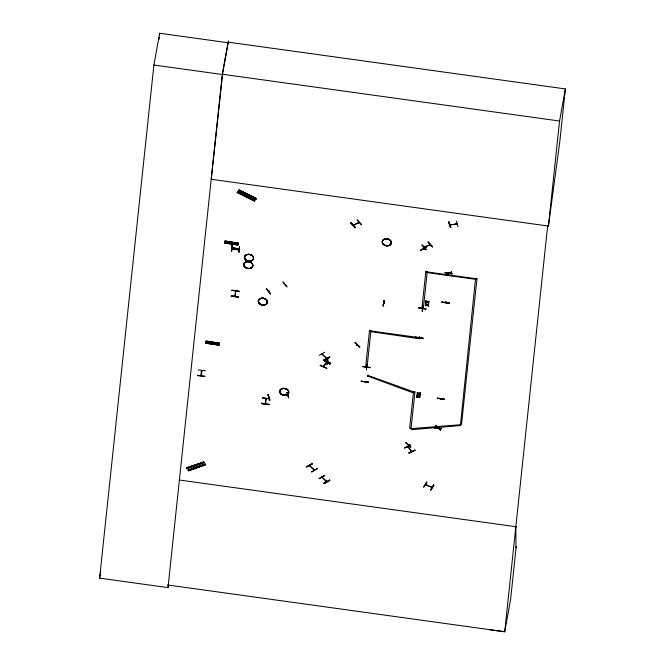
<?xml version="1.0" encoding="UTF-8"?>
<svg xmlns="http://www.w3.org/2000/svg" width="665" height="665" viewBox="0 0 665 665"><rect width="100%" height="100%" fill="white"/><g stroke="black" fill="none" stroke-linecap="round" stroke-linejoin="round"><path stroke-width="1" d="M268.868 397.412L268.951 397.628M269.259 397.595L269.317 397.038M287.679 395.093L287.347 394.802M205.46 370.787L198.195 369.89M231.919 290.314L239.167 291.303M418.775 307.862L426.016 308.884M445.093 272.675L452.341 273.697M437.387 398.235L444.627 399.258M231.969 247.995L239.209 249.034M354.054 224.587C351.428 226.674 360.214 220.838 358.668 222.825M353.373 225.327L354.004 225.094L353.797 224.396M424.212 247.297C425.758 245.194 431.51 245.693 429.548 244.279L429.532 245.019L429.765 244.521M168.544 584.643L168.004 587.619L99.625 578.134L153.898 65.012L159.667 33.25L228.045 42.735M159.01 39.443L159.226 37.381M159.45 35.312L159.667 33.25M168.004 587.619L222.318 74.231L559.548 121.022L565.375 88.927L228.153 42.144L222.268 74.497L153.898 65.012M204.911 376.099L197.588 375.634L197.663 375.093M201.969 370.92C200.93 368.468 200.83 378.51 201.237 374.91M204.845 376.614L197.613 375.401M238.627 296.615L238.544 297.18L231.295 296.174L231.378 295.609M231.91 290.406L239.159 291.411L231.96 290.123M235.21 295.908L234.828 296.357L235.726 291.046M235.651 290.979L235.136 296.366L235.202 295.451M366.573 367.205L365.609 367.304L369.549 330.372M366.349 367.363L365.567 367.055L367.03 367.421L370.962 330.563M423.414 307.995L421.934 308.203L425.858 271.345M414.96 391.619L411.037 428.468L409.623 428.277L413.555 391.419M370.846 331.627L419.091 338.726L419.291 336.798M423.339 308.394L427.271 271.544M425.376 305.709L426.988 305.06L428.46 306L426.963 305.193L425.376 305.709L426.697 304.853L425.409 305.376M426.672 304.977L425.525 304.262C425.883 302.966 428.484 306.365 425.567 303.913M425.675 302.866L427.287 302.226L428.767 303.165L427.263 302.359L425.675 302.866L426.996 302.01L425.708 302.533M426.972 302.143L425.891 300.937L427.346 301.868L428.958 301.345L427.612 302.209L428.9 301.81M425.525 304.262L425.592 303.78M425.833 301.42L425.891 300.937M416.722 397.271L418.335 396.631L419.815 397.57L418.31 396.756L416.722 397.271L418.044 396.415L416.789 396.806M418.027 396.548L416.938 395.343L418.393 396.265L420.006 395.75L418.659 396.614L419.947 396.215M418.634 393.788L420.089 394.86L418.634 393.788L417.03 394.436L418.351 393.572L417.088 393.971M418.327 393.705L417.238 392.508L418.692 393.431L420.305 392.907L418.958 393.771L420.247 393.372M428.443 306.133L427.337 304.919L428.501 305.651M427.021 304.836L428.659 304.179L427.312 305.052M428.742 303.298L427.637 302.076M419.79 397.703L418.684 396.481M420.089 394.86L418.983 393.647M411.103 428.077L411.377 429.715L460.388 425.542L475.591 278.244M411.078 428.642L461.502 424.661L476.996 278.444M547.636 226.025L548.426 226.142L559.548 121.022M565.375 88.927L559.822 141.446L548.434 226.067L547.644 225.959L504.727 631.75L490.047 629.788M262.492 397.77L269.732 398.867M327.205 364.536L327.463 359.092L327.238 364.611L327.912 358.884M328.427 361.569L328.277 361.868M366.44 370.023L366.714 364.27M383.497 305.734L383.048 305.942L384.121 300.272M383.048 305.933L384.038 300.464L383.447 306M383.772 303.174L384.528 303.506L384.636 302.957M418.759 307.953L426.007 308.992L418.809 307.671M422.957 338.003L422.874 338.576L415.625 337.537L415.708 336.964M421.834 308.111L421.768 308.66L422.533 308.61M422.25 308.51L422.499 309.067L422.25 308.726M419.54 337.288L419.158 337.729L419.283 337.271M423.256 305.942L422.258 311.386L422.923 305.659M422.94 305.858L422.35 311.145M419.416 337.712L419.54 336.831M445.085 272.766L452.325 273.805L445.134 272.484M449.274 302.824L449.191 303.39L441.951 302.351L442.034 301.777M448.567 273.548L448.85 273.805M445.608 301.611L445.824 302.484M445.467 302.467L445.517 302.01M448.8 273.839L448.833 273.307M445.741 302.525L445.799 302.035M437.37 398.327L444.619 399.374L437.42 398.052M434.32 427.346L434.237 427.911L441.485 428.917L441.568 428.385M441.053 399.416L440.87 398.834M440.862 399.108L440.82 398.942M437.736 428.094L438.152 427.213M231.836 245.593L231.595 251.121L231.836 245.593L232.285 245.393M231.595 251.121L232.143 245.609M235.127 249.109L235.319 248.577M235.751 249.259L235.884 248.776M235.917 249.167L235.9 248.677M238.935 251.935L239.575 246.474M238.943 252.151L239.55 246.682L239.234 252.201M238.12 243.049L238.053 243.59L224.97 241.653L225.044 241.029L238.137 242.966L237.904 244.787L224.812 242.858L225.078 240.938M217.654 344.67L217.871 342.849M236.574 244.587L236.798 242.775M362.799 366.639L370.048 367.662L362.849 366.373M365.617 367.255L366.365 367.171M365.002 381.801L365.093 381.17M231.304 296.141L238.552 297.122M231.329 295.917L238.585 296.848L231.329 295.875M415.633 337.496L422.882 338.518M434.278 427.62L441.518 428.692L434.278 427.578M231.852 248.959L239.092 249.99M269.026 404.162L268.943 404.727L261.711 403.605L261.794 403.04M262.476 397.861L269.716 398.983M265.967 398.401L265.244 403.788L265.377 402.907M265.934 398.468L266.141 399.042L266.283 398.559M265.501 403.83L266.241 398.518M265.634 402.948L265.493 403.888M219.018 344.495L218.943 345.135L205.859 343.207L205.934 342.575L219.026 344.512L205.934 342.591M205.884 343.024L218.968 344.944M224.828 242.742L237.887 244.861L224.837 242.866M224.853 242.584L237.945 244.429L237.862 245.053L224.787 243.091L224.861 242.492L237.937 244.429M218.943 345.118L205.867 343.173M238.095 243.199L225.019 241.279L238.095 243.324M261.711 403.572L268.951 404.669M205.934 342.832L206.133 341.128L219.201 343.132L206.125 341.128L206.05 341.744L219.126 343.672L219.209 343.032L218.984 344.869L205.892 342.941M99.625 578.134L100.706 572.174M228.519 40.931L222.792 72.427L211.204 179.276L548.434 226.067M207.256 343.032L207.48 341.212M201.495 374.944L201.179 375.235M226.399 241.129L226.183 242.949M208.361 341.336L208.145 343.157M227.289 241.262L227.073 243.082M209.475 343.356L209.691 341.536M228.619 241.453L228.394 243.274M210.872 341.702L210.655 343.522M229.791 241.628L229.575 243.448M212.202 341.901L211.977 343.722M231.121 241.819L230.905 243.639M266.665 288.718L270.58 293.93L266.466 289.017M268.934 290.904L268.577 291.32M268.776 291.569L269.067 291.071M282.941 281.877L287.022 286.989L283.066 282.068M284.47 284.662L284.953 284.753L284.529 284.329M268.028 394.495L269.807 400.189M269.815 400.255L267.962 394.694L269.865 399.989M286.981 392.383L288.676 397.67M324.769 352.209L319.242 355.359M320.447 364.944L320.214 365.476L326.889 368.186M322.575 354.437L321.885 354.146L326.806 358.585L322.093 354.004L322.483 354.287M323.589 360.488L330.297 363.156L323.656 360.214M323.988 359.948L324.204 360.472L329.74 357.305L329.524 356.797M323.963 365.775C322.35 369.191 326.673 360.156 326.748 362.467M326.939 362.126L323.805 366.681L324.188 365.875M325.368 359.341L325.01 359.782M312.326 463.663L306.789 466.813M351.211 222.576L350.837 222.999M328.294 361.752L328.261 361.153M329.74 357.313L329.557 356.847M310.04 465.749L309.449 465.641M353.822 224.878L353.905 224.421M330.048 363.938L329.69 364.378L325.044 359.732M355.434 227.43L351.137 222.792L355.11 227.804L350.854 222.966L355.118 227.779M361.644 224.687L357.105 219.791L361.378 224.795M311.544 471.402L311.76 471.926L317.296 468.758L317.08 468.251M313.705 469.307L314.171 470.147M324.811 475.309L319.275 478.459M324.246 483.555L329.774 480.379L324.246 483.571L324.03 483.048M323.98 483.314L329.557 480.122L324.063 483.106M326.133 481.285L326.382 480.845M329.566 479.897L329.782 480.413M355.26 342.517L359.94 347.138L355.035 342.45M357.213 344.935L356.847 345.418L356.656 344.952M361.295 381.012L361.228 381.427L368.543 382.034M365.625 366.723L365.692 367.296M414.885 392.018L413.48 391.818L412.99 392.791L367.62 376.016M367.546 376.415L368.111 375.043M370.097 367.396L362.816 366.548M420.746 250.514L426.356 247.122L420.754 250.24M422.142 244.745L426.406 249.55M424.204 249.076L424.012 249.184M424.179 247.255L424.727 246.565M430.089 244.795L424.303 247.496L424.835 246.582M424.877 247.297L425.018 246.856M428.302 242.043L432.574 246.873L428.069 241.96M429.706 245.011L429.789 244.545M427.154 272.608L475.475 279.308M425.866 301.07L427.346 301.868M428.958 301.345L427.321 301.993M428.8 302.808L427.612 302.209M404.686 447.952L410.662 445.284L404.719 447.769M406.082 442.308L405.725 442.749L410.405 447.346L410.762 446.905M417.238 392.508L418.667 393.564L420.305 392.907M417.179 392.99L418.351 393.572M416.88 395.825L418.044 396.415M416.938 395.343L418.368 396.398L420.006 395.75M449.083 221.769L448.642 222.085L450.429 227.58L450.87 227.272M408.46 444.952L408.975 444.12M408.884 452.657L409.066 453.189L415.051 450.504L414.869 449.981M450.014 224.92L450.745 224.271M420.147 394.378L418.958 393.771M419.848 397.213L418.659 396.614M411.286 451.219L411.327 450.762M411.535 450.662L411.269 451.086M451.626 271.935L446.257 275.285L446.04 274.761M456.473 221.154L457.927 226.657M456.323 224.172L456.223 223.64M448.634 273.523L448.218 272.675M448.41 272.567L448.16 273.007M445.866 301.644L445.824 302.093M426.922 482.017L423.505 486.93L423.921 486.822M435.666 425.683L440.654 430.105L435.75 425.417M426.115 484.752L426.223 484.586M423.879 487.088L426.872 482.025M437.994 428.144L437.362 427.919M430.87 490.03L433.838 485.192L430.87 490.038L430.546 489.623M431.485 487.096L431.377 486.763M433.547 484.818L433.871 485.226M430.496 489.889L433.588 484.86M313.714 469.748L314.321 469.906M314.362 470.039L309.682 465.458M326.848 481.684L322.126 477.104M423.871 249.466L423.48 249.059L424.079 249.3M320.222 365.459L326.773 368.36M449.897 224.687L450.745 224.795M456.165 223.972L456.946 223.881M457.005 224.072L456.281 224.196M411.934 451.535L407.953 446.739M201.429 375.858L201.985 370.43M266.449 289.042L270.572 293.872M254.653 200.697L237.422 192.094L237.696 191.736L254.911 200.356L254.446 200.872M239.034 189.974L256.333 198.552L239.126 189.932L238.685 190.34L255.734 199.325L238.552 190.664M255.726 199.325L256.225 198.602M321.935 477.287L326.573 481.743M405.991 442.558L410.712 447.171M421.768 245.152L426.29 249.824M327.562 361.785L328.294 361.893M327.912 361.968L328.036 361.494M408.909 444.444L408.293 444.794M437.919 427.903L437.37 428.135M237.255 192.243L254.52 200.863L237.255 192.168M254.903 200.381L237.654 191.803M425.525 484.627L431.984 487.37L425.425 484.602M456.921 224.105L449.964 224.878M359.266 222.576L358.751 222.817M429.39 244.853L429.981 244.57M448.642 222.068L450.471 227.546M448.983 222.002L450.82 227.538M426.273 247.305L420.513 250.248M306.781 467.088L312.284 463.854M319.242 478.642L324.744 475.483M323.622 360.405L330.156 363.348M357.28 345.177L356.814 345.409M408.352 444.76L408.983 444.694M325.252 359.615L329.931 364.221M359.158 222.625L353.439 225.302M327.72 361.777L328.202 361.477M328.244 362.093L327.562 362.009M329.524 357.022L323.946 360.214L329.74 357.28M329.549 357.088L323.988 360.181M312.084 463.671L306.523 466.83L312.317 463.937M317.08 468.509L311.76 471.909M445.999 275.027L451.601 271.869M409.017 444.636L408.618 444.935M186.524 467.877L203.864 461.976L186.541 467.911L187.04 468.476M186.657 467.936L203.939 462.225M186.873 468.376L204.222 462.383L187.139 468.75L186.865 468.351M204.089 462.449L187.023 468.443M205.502 464.502L205.119 463.937L187.946 469.939L188.436 470.504L205.385 464.328M188.552 470.803L205.635 464.444L188.286 470.429L188.561 470.803L205.734 464.827M355.01 342.641L359.69 347.238M435.75 425.6L440.405 430.205M428.044 242.151L432.333 246.956M422.4 308.751L421.826 308.643M411.685 451.635L407.919 446.755M456.788 223.872L450.114 224.895M314.079 470.097L309.499 465.616M237.696 191.736L237.081 192.534L254.329 201.113M425.791 271.744L476.93 278.834M369.482 330.763L419.133 337.612M179.4 480.03L516.622 526.813M167.497 584.967L504.727 631.75L510.612 599.331L516.173 546.805L515.998 547.727L515.832 526.705M445.658 302.301L448.368 302.7M446.556 302.492L448.368 302.75M383.896 303.44L384.478 303.464L383.772 303.398M236.457 249.084L239.126 249.749L231.877 248.693M236.449 249.142L239.159 249.541M206.083 341.478L219.167 343.398M368.036 375.442L413.48 391.818M323.764 360.231L330.297 363.165M286.848 392.4L288.635 397.936M324.553 475.309L319.267 478.733M425.849 301.287L426.996 302.01M425.55 304.129L426.697 304.853M410.471 445.085L404.702 448.052M204.205 462.466L203.881 462.009M448.401 272.949L448.808 273.298M423.672 248.943L424.095 249.358M423.48 249.059L423.904 249.466M205.128 463.962L188.17 470.255M387.163 238.818A4.539 3.408 10.3 0 1 388.31 239.092M415.667 337.238L422.915 338.244L415.667 337.238M441.984 302.051L449.224 303.132L441.992 302.018M206.092 341.353L219.151 343.481L206.092 341.353M261.752 403.314L268.976 404.47L261.752 403.273M361.253 381.261L368.51 382.25L361.261 381.228M232.002 247.804L239.242 248.86L231.985 247.779M238.901 190.223L256.108 198.843L238.86 190.265M255.884 199.043L238.652 190.456L255.959 199.043M414.86 450.213L408.884 452.923L414.86 450.247M383.323 244.379A4.555 3.416 10.3 0 0 391.028 243.897A4.572 3.433 10.3 0 0 385.941 238.943A4.572 3.433 10.3 0 0 383.306 244.379A4.572 3.433 10.3 0 0 391.045 243.897A4.555 3.416 10.3 0 0 385.941 238.968A4.555 3.416 10.3 0 0 383.323 244.379M383.331 244.254A4.572 3.433 10.3 0 0 391.07 243.781A4.572 3.433 10.3 0 0 385.966 238.826A4.547 3.408 10.3 0 0 383.364 244.171A4.547 3.408 10.3 0 0 391.053 243.698A4.547 3.408 10.3 0 0 385.983 238.768A4.572 3.433 10.3 0 0 383.331 244.254M280.763 393.88A4.555 3.416 10.3 0 0 288.469 393.406A4.555 3.416 10.3 0 0 283.39 388.468A4.555 3.416 10.3 0 0 280.763 393.88A4.555 3.416 10.3 0 0 288.469 393.414A4.555 3.416 10.3 0 0 283.381 388.485A4.555 3.416 10.3 0 0 280.755 393.896M280.771 393.78A4.572 3.433 10.3 0 0 288.51 393.298A4.572 3.433 10.3 0 0 283.406 388.343A4.572 3.433 10.3 0 0 280.771 393.78M280.805 393.688A4.547 3.408 10.3 0 0 288.494 393.215A4.547 3.408 10.3 0 0 283.423 388.285A4.547 3.408 10.3 0 0 280.805 393.688M259.383 303.689A4.564 3.425 10.3 0 0 267.114 303.207A4.572 3.433 10.3 0 0 262.01 298.261A4.572 3.433 10.3 0 0 259.375 303.689A4.572 3.433 10.3 0 0 267.114 303.215A4.564 3.425 10.3 0 0 262.018 298.261A4.564 3.425 10.3 0 0 259.383 303.689M259.4 303.572A4.572 3.433 10.3 0 0 267.139 303.099A4.572 3.433 10.3 0 0 262.035 298.144A4.547 3.408 10.3 0 0 259.433 303.489A4.547 3.408 10.3 0 0 267.131 303.007A4.547 3.408 10.3 0 0 262.052 298.086A4.572 3.433 10.3 0 0 259.4 303.572M244.82 267.131A4.564 3.425 10.3 0 0 252.55 266.648A4.564 3.425 10.3 0 0 247.455 261.702A4.564 3.425 10.3 0 0 244.82 267.131A4.572 3.433 10.3 0 0 252.559 266.657A4.572 3.433 10.3 0 0 247.455 261.702A4.572 3.433 10.3 0 0 244.82 267.139M244.836 267.022A4.572 3.433 10.3 0 0 252.575 266.54A4.572 3.433 10.3 0 0 247.471 261.586A4.547 3.408 10.3 0 0 244.87 266.939A4.547 3.408 10.3 0 0 252.567 266.457A4.547 3.408 10.3 0 0 247.488 261.536A4.572 3.433 10.3 0 0 244.836 267.022M245.593 259.832A4.564 3.425 10.3 0 0 253.323 259.358A4.564 3.425 10.3 0 0 248.228 254.412A4.572 3.433 10.3 0 0 245.585 259.849A4.572 3.433 10.3 0 0 253.323 259.367A4.572 3.433 10.3 0 0 248.22 254.412A4.564 3.425 10.3 0 0 245.593 259.832M245.609 259.724A4.572 3.433 10.3 0 0 253.348 259.25A4.572 3.433 10.3 0 0 248.244 254.288A4.547 3.408 10.3 0 0 245.643 259.641A4.547 3.408 10.3 0 0 253.332 259.167A4.547 3.408 10.3 0 0 248.261 254.238A4.572 3.433 10.3 0 0 245.609 259.724"/></g></svg>
